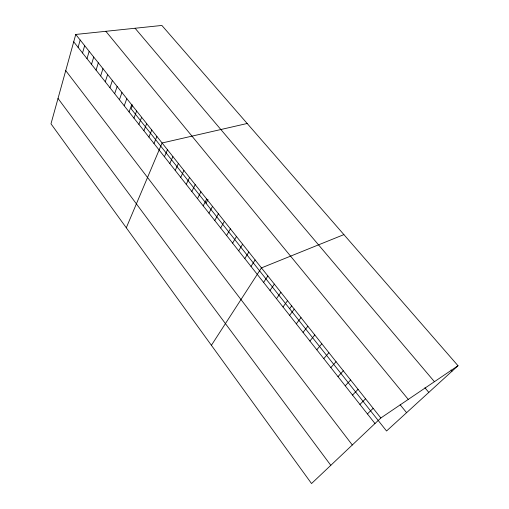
<?xml version="1.0" encoding="UTF-8"?>
<svg xmlns="http://www.w3.org/2000/svg" width="509" height="509" viewBox="0 0 509 509"><rect width="100%" height="100%" fill="white"/><g stroke="black" fill="none" stroke-linecap="round" stroke-linejoin="round"><path stroke-width="0.76" d="M75.752 34.453L50.989 123.814L311.533 483.55L380.847 417.978L458.011 365.729L161.868 25.45L75.752 34.453L380.847 417.978M78.106 47.362L80.187 40.026M82.534 52.974L84.659 45.651M87.001 58.637L89.177 51.326M91.505 64.344L93.726 57.053M96.055 70.108L98.326 62.83M100.648 75.924L102.964 68.658M105.274 81.79L107.641 74.543M109.95 87.707L112.368 80.479M114.665 93.681L117.134 86.473M119.424 99.713L121.944 92.517M124.228 105.796L126.798 98.619M129.07 111.935L131.697 104.784M132.652 104.848L131.182 108.837L386.547 430.996L458.011 365.729M133.962 118.139L136.641 111M138.9 124.393L141.636 117.274M143.888 130.705L146.675 123.611M148.914 137.08L151.765 130.005M153.992 143.513L156.899 136.463M126.289 227.784L162.085 142.984L247.189 123.49M164.439 156.753L167.467 149.748M169.815 163.554L172.907 156.581M175.236 170.432L178.392 163.484M180.72 177.374L183.94 170.451M186.256 184.385L189.539 177.495M191.842 191.467L195.195 184.608M197.492 198.625L200.915 191.791M203.193 205.852L206.686 199.051M206.043 203.282L208.003 199.49M208.957 213.15L212.52 206.38M214.779 220.531L218.418 213.793M220.664 227.981L224.374 221.281M226.607 235.514L230.392 228.846M232.613 243.124L236.475 236.494M238.676 250.81L242.621 244.218M244.81 258.578L248.831 252.025M251.007 266.43L255.111 259.921M211.4 345.299L261.454 267.899L343.893 234.611M263.605 282.387L267.874 275.961M269.999 290.499L274.357 284.111M276.47 298.694L280.911 292.351M283.01 306.978L287.54 300.685M289.621 308.715L291.752 305.801M289.621 315.351L294.24 309.109M296.302 323.819L301.016 317.629M303.059 332.383L307.869 326.237M309.892 341.036L314.797 334.947M316.802 349.791L321.803 343.753M323.788 358.641L328.89 352.667M330.856 367.6L336.055 361.676M338.001 376.654L343.308 370.787M345.229 385.809L350.644 380.007M352.54 395.073L358.062 389.334M359.939 404.445L365.57 398.77M367.422 413.925L373.161 408.32M451.025 369.992L452.049 371.182M135.082 28.249L434.431 381.699M424.926 387.763L428.813 392.401M105.853 31.303L408.269 399.412M400.157 404.77L406.602 412.684M73.716 41.802L374.993 423.52M65.731 70.617L352.304 444.987M58.02 98.447L330.799 465.328"/></g></svg>
